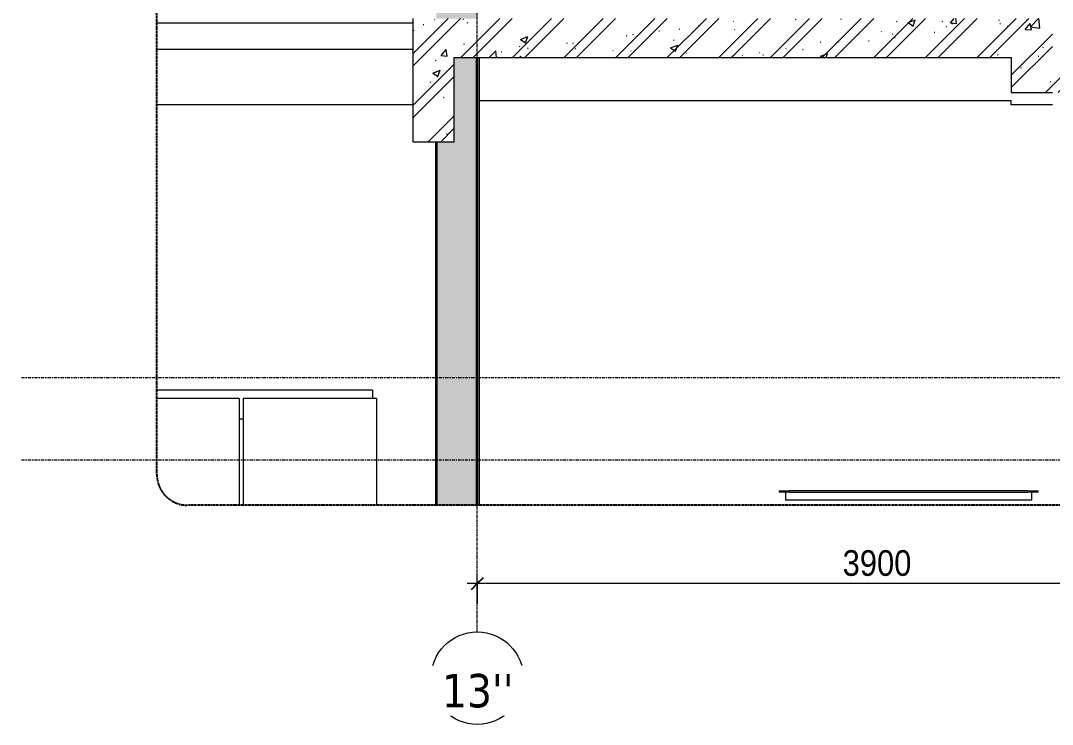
# Model space of a CAD drawing. Header units: millimetres. Extents: x 46644 to 147176, y -1287 to 53383.
# Drawn here: x 115633 to 120657, y -1287 to 2140 of the extents above; entities that cross this region are included whole.
import ezdxf

# ---------------------------------------------------------------- set-up
doc = ezdxf.new("R2010")
doc.units = ezdxf.units.MM
for name, pattern in [('Centre', [31.75, 6.35, -4.7625, 15.875, -4.7625]), ('Grid Line', [22.225, 12.7, -3.175, 3.175, -3.175]), ('Hidden', [7.14375, 4.7625, -2.38125])]:
    doc.linetypes.add(name, pattern=pattern)
for name, color, linetype, lineweight in [('0-3', 130, 'Continuous', 5), ('A-ANNO-DIMS', 211, 'Continuous', 9), ('A-ANNO-DIMS-50', 211, 'Continuous', 9), ('A-DETL-GENF', 92, 'Continuous', 18), ('A-DETL-GENF-2', 92, 'Hidden', 25), ('A-DETL-GENF-3', 9, 'Continuous', 18), ('A-DETL-THIN', 151, 'Continuous', 18), ('A-DOOR', 31, 'Continuous', 18), ('A-FLOR-LEVL-2', 51, 'Centre', 9), ('A-WALL', 113, 'Continuous', 18), ('A-WALL-FNSH-1', 250, 'Continuous', 18), ('E-LITE-EQPM', 33, 'Continuous', 18), ('S-BEAM-2', 250, 'Continuous', 18), ('S-COLS-5', 254, 'Continuous', 5), ('S-COLS-6', 7, 'Continuous', 35), ('S-GRID-1', 1, 'Grid Line', 9), ('S-GRID-IDEN', 1, 'Continuous', 9)]:
    doc.layers.add(name, color=color, linetype=linetype, lineweight=lineweight)
doc.styles.add('Tahoma_B', font='tahomabd.ttf', dxfattribs={"height": 162.5})
doc.styles.add('UTM Avo', font='', dxfattribs={"width": 0.9, "height": 125})
doc.styles.get('UTM Avo').set_extended_font_data('UTM Avo')
doc.dimstyles.new('1_Dim_chi_tiet_2_5', dxfattribs={"dimscale": 304.8, "dimtxt": 124.912619, "dimasz": 0.19685, "dimexe": 0.164042, "dimexo": 0.0625, "dimgap": 0.016404, "dimtad": 1, "dimdec": 0, "dimrnd": 5, "dimzin": 0, "dimdsep": 46, "dimtxsty": 'UTM Avo', "dimblk1": 'OBLIQUE', "dimblk2": 'OBLIQUE', "dimsah": 1, "dimcen": 0.09, "dimdle": 0.164042, "dimazin": 0, "dimtfac": 1, "dimtdec": 4, "dimtix": 1, "dimtmove": 0, "dimatfit": 3, "dimfxl": 0.328084, "dimfxlon": 1, "dimtvp": 1, "dimtolj": 1, "dimtzin": 0, "dimarcsym": 2})

# ---------------------------------------------------------------- blocks, each defined once
blk = doc.blocks.new('NCV_TKTC_KET CAU_rvt-5-TKCS_SẢNH - BẬC CẤP 3 - MẶT CẮT 1')
at = {"layer": 'S-COLS-5'}
h = blk.add_hatch(color=256, dxfattribs=at)
h.paths.add_polyline_path([(-112252.6, -220), (-112052.6, -220), (-112052.6, 1960), (-112164.7, 1960), (-112164.7, 1550), (-112252.6, 1550), (-112252.6, 1462.5)])
h.paths.add_polyline_path([(-112252.6, 2150), (-112052.6, 2150), (-112052.6, 6279.3), (-112252.6, 6279.3), (-112252.6, 2314.4)])
at = {"layer": 'S-BEAM-2'}
for p, q in [((-113612.6, 2130), (-112366.1, 2130)), ((-112366.1, 1730), (-113612.6, 1730)), ((-109452.6, 1750), (-112042.6, 1750)), ((-109452.6, 1730), (-109452.6, 1750)), ((-109252.6, 1730), (-109452.6, 1730))]:
    blk.add_line(p, q, dxfattribs=at)
at = {"layer": 'S-COLS-6'}
for p, q in [((-112052.6, -220), (-112052.6, 1960)), ((-112252.6, 1550), (-112252.6, -220))]:
    blk.add_line(p, q, dxfattribs=at)
blk = doc.blocks.new('Thang may HIEN - Dài x Rộng - 2000x2000-2402764-TKCS_SẢNH - BẬC CẤP 3 - MẶT CẮT 1')
at = {"layer": 'A-DOOR'}
for p, q in [((-112562.6, 340), (-113612.6, 340)), ((-112562.6, 340), (-112562.6, 300)), ((-113212.6, 300), (-113612.6, 300)), ((-113212.6, 300), (-113212.6, -220)), ((-113192.6, 300), (-113192.6, -220)), ((-112542.6, 300), (-113192.6, 300)), ((-112542.6, 300), (-112542.6, -220)), ((-113212.6, 200), (-113192.6, 200))]:
    blk.add_line(p, q, dxfattribs=at)
blk = doc.blocks.new('DEN LED BATTEN 1_2 40W - LC_02-ĐÈN LED BATTEN 1_2m_ P_40W_ ÁNH SÁNG TRẮNG 6000K_ LOẠI CHỐNG ẨM IP65_ LẮP ĐẶT NỔI_TREO TY-4601700-TKCS_SẢNH - BẬC CẤP 3 - MẶT CẮT 1')
at = {"layer": 'E-LITE-EQPM'}
for p, q in [((-110582.5, -150), (-110582.5, -156.4)), ((-110582.5, -150), (-110532.5, -150)), ((-109372.5, -150), (-110532.5, -150)), ((-109372.5, -150), (-109322.5, -150)), ((-109322.5, -156.4), (-109322.5, -150)), ((-110532.5, -156.4), (-110582.5, -156.4)), ((-110552.5, -156.4), (-110552.5, -194.5)), ((-110502.5, -194.5), (-110552.5, -194.5)), ((-110532.5, -156.4), (-109372.5, -156.4)), ((-109402.5, -194.5), (-110502.5, -194.5)), ((-109352.5, -194.5), (-109402.5, -194.5)), ((-109322.5, -156.4), (-109372.5, -156.4)), ((-109352.5, -194.5), (-109352.5, -156.4))]:
    blk.add_line(p, q, dxfattribs=at)
blk = doc.blocks.new('BORDER VIEW - BORDER VIEW-2326688-TKCS_SẢNH - BẬC CẤP 3 - MẶT CẮT 1')
at = {"layer": 'A-DETL-GENF-2'}
for p, q in [((-113612.6, -70), (-113612.6, 6129.3)), ((-98992.5, -220), (-113462.6, -220))]:
    blk.add_line(p, q, dxfattribs=at)
blk.add_arc((-113462.6, -70), 150, 180, 270, dxfattribs=at)
blk = doc.blocks.new('Grid - M_Grid Head - Circle-353313-TKCS_SẢNH - BẬC CẤP 3 - MẶT CẮT 1')
at = {"layer": 'S-GRID-IDEN'}
blk.add_circle((-99952.6, -1062.1), 225, dxfattribs=at)
blk = doc.blocks.new('DIMBLOCK44-TKCS_SẢNH - BẬC CẤP 3 - MẶT CẮT 1')
at = {"layer": 'A-ANNO-DIMS-50'}
for p, q in [((117856.8, -701.2), (117856.8, -551.2)), ((121756.9, -701.2), (121756.9, -551.2)), ((121756.9, -601.2), (117806.8, -601.2)), ((117856.8, -601.2), (117856.8, -701.2)), ((121756.9, -601.2), (121756.9, -701.2))]:
    blk.add_line(p, q, dxfattribs=at)
at = {"layer": 'A-ANNO-DIMS-50', "lineweight": 25}
for p, q in [((117856.8, -601.2), (117826.8, -631.2)), ((117856.8, -601.2), (117886.8, -571.2)), ((121756.9, -601.2), (121726.9, -631.2)), ((121756.9, -601.2), (121786.9, -571.2))]:
    blk.add_line(p, q, dxfattribs=at)
at = {"layer": 'A-ANNO-DIMS-50', "color": 0, "insert": (119635.7, -438.8), "char_height": 125, "width": 410.824, "attachment_point": 1, "line_spacing_factor": 1.110334, "style": 'UTM Avo'}
blk.add_mtext('3900', dxfattribs=at)
blk = doc.blocks.new('_Oblique')
at = {"color": 0, "linetype": 'ByBlock', "lineweight": -2}
blk.add_line((-0.5, -0.5), (0.5, 0.5), dxfattribs=at)

msp = doc.modelspace()

# ---------------------------------------------------------------- hatches: boundary and pattern name
at = {"layer": 'A-DETL-GENF-3'}
h = msp.add_hatch(dxfattribs=at)
h.set_pattern_fill('FP_43', color=256, style=0, pattern_type=2)
h.set_pattern_definition([(50, (123746.36, 15725), (364.368, -31.8783), [38.1, -419.1]), (355, (123746.36, 15725), (-70.486, 382.113), [30.48, -335.28]), (100.451, (123776.72, 15722.34), (293.885, 350.233), [32.38, -356.18]), (46.184, (123746.36, 15826.6), (542.158, -84.086), [57.15, -628.65]), (96.636, (123791.54, 15819.6), (474.805, 494.855), [48.57, -534.27]), (351.184, (123746.36, 15826.6), (474.81, 494.85), [45.72, -502.92]), (21, (123797.16, 15801.2), (303.2285, -204.5305), [38.1, -419.1]), (326, (123797.16, 15801.2), (123.604, 368.376), [30.48, -335.28]), (71.451, (123822.42, 15784.16), (426.834, 163.843), [32.38, -356.18]), (37.5, (123746.36, 15725), (6.1766, 169.1102), [3.353, -327.863, 3.353, -337.007, -336.55]), (37.5, (123746.36, 15725), (6.1766, 169.1102), [-671.576, 3.353, -333.197]), (7.5, (123746.36, 15725), (133.6389, 200.3615), [3.353, -190.703, 3.353, -320.243, -128.27]), (7.5, (123746.36, 15725), (133.6389, 200.3615), [-517.652, 3.353, -124.917]), (327.5, (123633.07, 15725), (271.1818, -11.4584), [3.353, -123.647, 3.353, -392.887, -525.78]), (327.5, (123633.07, 15725), (271.1818, -11.4584), [-523.24, 3.353, -522.427]), (317.5, (123582.27, 15725), (296.2585, 50.853), [3.353, -161.747, 3.353, -259.791, -373.38]), (317.5, (123582.27, 15725), (296.2585, 50.853), [-428.244, 3.353, -370.027]), (45, (123746.36, 15725), (-125.7236, 125.7236), []), (45, (123746.36, 15915.5), (-125.7236, 125.7236), [])])
h.paths.add_polyline_path([(117744.7, 1550), (117744.7, 1960), (120456.8, 1960), (120456.8, 1790), (121731.9, 1790), (121731.9, 1560), (121931.9, 1560), (121931.9, 1790), (122456.8, 1790), (122456.8, 1960), (120656.8, 1960), (120656.8, 2150), (117543.3, 2150), (117543.3, 1550), (117663.4, 1550)])

# ---------------------------------------------------------------- linework, layer by layer
at = {"layer": 'A-DETL-THIN'}
for p, q in [((117543.3, 2150), (117543.3, 1550)), ((117744.7, 1550), (117744.7, 1960)), ((117744.7, 1960), (120456.8, 1960)), ((120456.8, 1960), (120456.8, 1790)), ((120456.8, 1790), (120656.8, 1790)), ((117543.3, 1550), (117744.7, 1550))]:
    msp.add_line(p, q, dxfattribs=at)
at = {"layer": 'A-FLOR-LEVL-2'}
for p, q in [((131951.6, 400), (115633.4, 400)), ((131316.6, 0), (115633.4, 0))]:
    msp.add_line(p, q, dxfattribs=at)
at = {"layer": 'A-WALL'}
msp.add_line((117543.3, 2000), (116296.9, 2000), dxfattribs=at)
at = {"layer": 'A-WALL-FNSH-1'}
for p, q in [((117856.8, 1960), (117856.8, -220)), ((117866.8, -220), (117866.8, 1960))]:
    msp.add_line(p, q, dxfattribs=at)
at = {"layer": 'S-GRID-1'}
for p, q in [((117856.8, 412.9), (117856.8, 5575.7)), ((117856.8, -837.1), (117856.8, 412.9))]:
    msp.add_line(p, q, dxfattribs=at)

# ---------------------------------------------------------------- block references
at = {"layer": '0-3'}
msp.add_blockref('NCV_TKTC_KET CAU_rvt-5-TKCS_SẢNH - BẬC CẤP 3 - MẶT CẮT 1', (229909.4, 0), dxfattribs=at)
at = {"layer": 'A-DETL-GENF'}
msp.add_blockref('BORDER VIEW - BORDER VIEW-2326688-TKCS_SẢNH - BẬC CẤP 3 - MẶT CẮT 1', (229909.4, 0), dxfattribs=at)
at = {"layer": 'A-DOOR'}
msp.add_blockref('Thang may HIEN - Dài x Rộng - 2000x2000-2402764-TKCS_SẢNH - BẬC CẤP 3 - MẶT CẮT 1', (229909.4, 0), dxfattribs=at)
at = {"layer": 'E-LITE-EQPM'}
msp.add_blockref('DEN LED BATTEN 1_2 40W - LC_02-ĐÈN LED BATTEN 1_2m_ P_40W_ ÁNH SÁNG TRẮNG 6000K_ LOẠI CHỐNG ẨM IP65_ LẮP ĐẶT NỔI_TREO TY-4601700-TKCS_SẢNH - BẬC CẤP 3 - MẶT CẮT 1', (229909.4, 0), dxfattribs=at)
at = {"layer": 'S-GRID-IDEN'}
msp.add_blockref('Grid - M_Grid Head - Circle-353313-TKCS_SẢNH - BẬC CẤP 3 - MẶT CẮT 1', (217809.4, 0), dxfattribs=at)

# ---------------------------------------------------------------- dimensions: what is measured, and where the dimension line sits
at = {"layer": 'A-ANNO-DIMS'}
dim = msp.add_linear_dim(base=(117856.8, -601.2), p1=(121756.9, -701.2), p2=(117856.8, -701.2), dimstyle='1_Dim_chi_tiet_2_5', override={"dimpost": '<>', "dimfxl": 3900.071331}, dxfattribs=at)
dim.commit()
dim.dimension.update_dxf_attribs({"geometry": 'DIMBLOCK44-TKCS_SẢNH - BẬC CẤP 3 - MẶT CẮT 1', "text_midpoint": (119806.8, -531.5)})

# ---------------------------------------------------------------- next in the draw order: texts
at = {"layer": 'S-GRID-IDEN', "insert": (117858.9, -1124.5), "char_height": 162.5, "width": 407, "attachment_point": 5, "line_spacing_factor": 0.996129, "style": 'Tahoma_B', "bg_fill": 3, "box_fill_scale": 1.25, "bg_fill_color": 256, "bg_fill_true_color": 13158600, "bg_fill_transparency": 0}
msp.add_mtext("\\pt634.99962,1269.99925,1905.0005,2540.00013,3174.99975,3809.99937,4445.00062,5080.00025,5714.99987,6349.9995,6985.00075,7620.00037,8255,8889.99962,9524.99925,10160.0005,10795.00013,11429.99975,12064.99938,12700.00063,13335.00025,13969.99988,14604.9995,15240.00075,15875.00038,16510,17144.99963,17779.99925,18415.0005,19050.00013,19684.99975,20319.99938;13''", dxfattribs=at)

doc.saveas('drawing.dxf')
